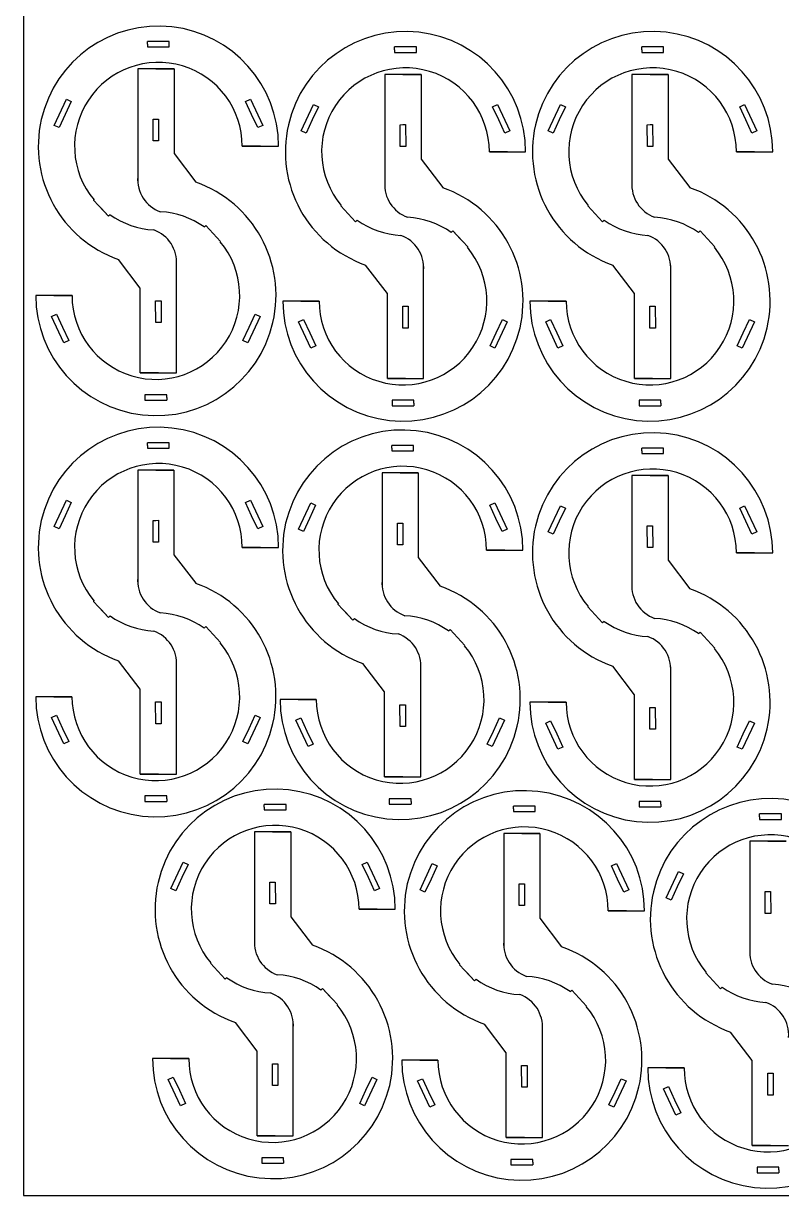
# Model space of a CAD drawing. Header units: inches. Extents: x 1422.9 to 1482.5, y 123.1 to 197.2.
# Drawn here: x 1466.46 to 1470.64, y 147.23 to 153.7 of the extents above; entities that cross this region are included whole.
import ezdxf

# ---------------------------------------------------------------- set-up
doc = ezdxf.new("R2010")
doc.units = ezdxf.units.IN
doc.header["$LTSCALE"] = 0.2
doc.header["$MEASUREMENT"] = 0
doc.layers.add('OUTLINES', color=250, linetype='Continuous')

msp = doc.modelspace()

# ---------------------------------------------------------------- linework, layer by layer
at = {"layer": 'OUTLINES'}
for p, q in [((1466.4578, 158.2325), (1466.4578, 147.2325)), ((1467.2622, 153.5967), (1467.1422, 153.5967)), ((1467.1422, 153.5817), (1467.1422, 153.5967)), ((1467.1422, 153.5817), (1467.1422, 153.5667)), ((1467.2622, 153.5667), (1467.2622, 153.5967)), ((1467.1422, 153.5667), (1467.2622, 153.5667)), ((1468.6248, 153.5665), (1468.5048, 153.5665)), ((1468.5048, 153.5515), (1468.5048, 153.5665)), ((1468.5048, 153.5515), (1468.5048, 153.5365)), ((1468.5048, 153.5365), (1468.6248, 153.5365)), ((1468.6248, 153.5365), (1468.6248, 153.5665)), ((1469.9875, 153.5665), (1469.8675, 153.5665)), ((1469.8675, 153.5515), (1469.8675, 153.5665)), ((1469.8675, 153.5515), (1469.8675, 153.5365)), ((1469.8675, 153.5365), (1469.9875, 153.5365)), ((1469.9875, 153.5365), (1469.9875, 153.5665)), ((1467.2882, 153.4459), (1467.0882, 153.4459)), ((1467.0882, 153.4459), (1467.0882, 152.8508)), ((1467.1882, 153.4459), (1467.2882, 153.4459)), ((1467.2882, 153.4459), (1467.2882, 152.9782)), ((1468.6508, 153.4156), (1468.4508, 153.4156)), ((1468.4508, 153.4156), (1468.4508, 152.8206)), ((1468.5508, 153.4156), (1468.6508, 153.4156)), ((1468.6508, 153.4156), (1468.6508, 152.948)), ((1470.0134, 153.4156), (1469.8134, 153.4156)), ((1469.8134, 153.4156), (1469.8134, 152.8206)), ((1469.9134, 153.4156), (1470.0134, 153.4156)), ((1470.0134, 153.4156), (1470.0134, 152.948)), ((1466.6269, 153.1343), (1466.6945, 153.2793)), ((1466.7217, 153.2666), (1466.6879, 153.1941)), ((1466.6945, 153.2793), (1466.7217, 153.2666)), ((1467.6827, 153.2666), (1467.7099, 153.2793)), ((1467.7165, 153.1941), (1467.6827, 153.2666)), ((1467.7099, 153.2793), (1467.7775, 153.1343)), ((1466.6879, 153.1941), (1466.654, 153.1216)), ((1467.7504, 153.1216), (1467.7165, 153.1941)), ((1467.9895, 153.1041), (1468.0572, 153.2491)), ((1468.0843, 153.2364), (1468.0505, 153.1639)), ((1468.0572, 153.2491), (1468.0843, 153.2364)), ((1469.0453, 153.2364), (1469.0725, 153.2491)), ((1469.0792, 153.1639), (1469.0453, 153.2364)), ((1469.0725, 153.2491), (1469.1402, 153.1041)), ((1469.3521, 153.1041), (1469.4198, 153.2491)), ((1469.447, 153.2364), (1469.4132, 153.1639)), ((1469.4198, 153.2491), (1469.447, 153.2364)), ((1470.408, 153.2364), (1470.4352, 153.2491)), ((1470.4418, 153.1639), (1470.408, 153.2364)), ((1470.4352, 153.2491), (1470.5028, 153.1041)), ((1466.654, 153.1216), (1466.6269, 153.1343)), ((1467.1728, 153.1683), (1467.1882, 153.1684)), ((1467.1736, 153.0483), (1467.1728, 153.1683)), ((1467.1882, 153.1684), (1467.2028, 153.1685)), ((1467.2028, 153.1685), (1467.2036, 153.0485)), ((1467.7775, 153.1343), (1467.7504, 153.1216)), ((1468.0505, 153.1639), (1468.0167, 153.0914)), ((1468.5354, 153.138), (1468.5508, 153.1381)), ((1468.5362, 153.018), (1468.5354, 153.138)), ((1468.5508, 153.1381), (1468.5654, 153.1382)), ((1468.5654, 153.1382), (1468.5662, 153.0183)), ((1469.113, 153.0914), (1469.0792, 153.1639)), ((1469.4132, 153.1639), (1469.3793, 153.0914)), ((1469.898, 153.138), (1469.9134, 153.1381)), ((1469.8989, 153.018), (1469.898, 153.138)), ((1469.9134, 153.1381), (1469.928, 153.1382)), ((1469.928, 153.1382), (1469.9289, 153.0183)), ((1470.4756, 153.0914), (1470.4418, 153.1639)), ((1468.0167, 153.0914), (1467.9895, 153.1041)), ((1469.1402, 153.1041), (1469.113, 153.0914)), ((1469.3793, 153.0914), (1469.3521, 153.1041)), ((1470.5028, 153.1041), (1470.4756, 153.0914)), ((1467.2036, 153.0485), (1467.1736, 153.0483)), ((1467.7647, 153.0192), (1467.6647, 153.0192)), ((1467.6647, 153.0192), (1467.8647, 153.0192)), ((1467.7647, 153.0192), (1467.8147, 153.0192)), ((1468.5662, 153.0183), (1468.5362, 153.018)), ((1469.9289, 153.0183), (1469.8989, 153.018)), ((1467.2882, 152.9782), (1467.4078, 152.8209)), ((1468.6508, 152.948), (1468.7704, 152.7907)), ((1469.1273, 152.989), (1469.0273, 152.989)), ((1469.0273, 152.989), (1469.2273, 152.989)), ((1469.1273, 152.989), (1469.1773, 152.989)), ((1470.0134, 152.948), (1470.1331, 152.7907)), ((1470.49, 152.989), (1470.39, 152.989)), ((1470.39, 152.989), (1470.59, 152.989)), ((1470.49, 152.989), (1470.54, 152.989)), ((1467.0882, 152.8508), (1467.0882, 152.8239)), ((1468.4508, 152.8206), (1468.4508, 152.7936)), ((1469.8134, 152.8206), (1469.8134, 152.7936)), ((1466.845, 152.721), (1466.8471, 152.7229)), ((1466.9264, 152.6329), (1466.845, 152.721)), ((1466.8857, 152.677), (1466.9264, 152.6329)), ((1468.2076, 152.6908), (1468.2097, 152.6927)), ((1468.2891, 152.6027), (1468.2076, 152.6908)), ((1469.5703, 152.6908), (1469.5723, 152.6927)), ((1469.6517, 152.6027), (1469.5703, 152.6908)), ((1466.9355, 152.6413), (1466.9264, 152.6329)), ((1468.2483, 152.6467), (1468.2891, 152.6027)), ((1468.2982, 152.6111), (1468.2891, 152.6027)), ((1469.611, 152.6467), (1469.6517, 152.6027)), ((1469.6608, 152.6111), (1469.6517, 152.6027)), ((1467.4548, 152.5738), (1467.4639, 152.5822)), ((1467.5047, 152.5382), (1467.4639, 152.5822)), ((1467.4639, 152.5822), (1467.5454, 152.4941)), ((1468.8175, 152.5435), (1468.8266, 152.552)), ((1468.8673, 152.5079), (1468.8266, 152.552)), ((1468.8266, 152.552), (1468.908, 152.4639)), ((1470.1801, 152.5435), (1470.1892, 152.552)), ((1470.2299, 152.5079), (1470.1892, 152.552)), ((1470.1892, 152.552), (1470.2707, 152.4639)), ((1467.5454, 152.4941), (1467.5433, 152.4922)), ((1468.908, 152.4639), (1468.9059, 152.4619)), ((1470.2707, 152.4639), (1470.2686, 152.4619)), ((1467.1022, 152.2369), (1466.9826, 152.3942)), ((1467.3022, 152.3643), (1467.3022, 152.3913)), ((1467.3022, 151.7692), (1467.3022, 152.3643)), ((1468.4648, 152.2067), (1468.3452, 152.3639)), ((1468.6648, 152.3341), (1468.6648, 152.361)), ((1469.8275, 152.2067), (1469.7079, 152.3639)), ((1470.0275, 152.3341), (1470.0275, 152.361)), ((1468.6648, 151.739), (1468.6648, 152.3341)), ((1470.0275, 151.739), (1470.0275, 152.3341)), ((1467.1022, 151.7692), (1467.1022, 152.2369)), ((1466.7257, 152.1959), (1466.5257, 152.1959)), ((1466.6257, 152.1959), (1466.5757, 152.1959)), ((1466.6257, 152.1959), (1466.7257, 152.1959)), ((1467.1868, 152.1666), (1467.2168, 152.1668)), ((1467.1876, 152.0466), (1467.1868, 152.1666)), ((1467.2168, 152.1668), (1467.2176, 152.0468)), ((1468.0883, 152.1656), (1467.8883, 152.1656)), ((1467.9883, 152.1656), (1467.9383, 152.1656)), ((1467.9883, 152.1656), (1468.0883, 152.1656)), ((1468.4648, 151.739), (1468.4648, 152.2067)), ((1469.4509, 152.1656), (1469.2509, 152.1656)), ((1469.3509, 152.1656), (1469.3009, 152.1656)), ((1469.3509, 152.1656), (1469.4509, 152.1656)), ((1469.8275, 151.739), (1469.8275, 152.2067)), ((1468.5494, 152.1364), (1468.5794, 152.1366)), ((1468.5503, 152.0164), (1468.5494, 152.1364)), ((1468.5794, 152.1366), (1468.5802, 152.0166)), ((1469.9121, 152.1364), (1469.9421, 152.1366)), ((1469.9129, 152.0164), (1469.9121, 152.1364)), ((1469.9421, 152.1366), (1469.9429, 152.0166)), ((1466.6128, 152.0808), (1466.64, 152.0935)), ((1466.6805, 151.9358), (1466.6128, 152.0808)), ((1466.64, 152.0935), (1466.6738, 152.021)), ((1467.2022, 152.0467), (1467.1876, 152.0466)), ((1467.2176, 152.0468), (1467.2022, 152.0467)), ((1467.7635, 152.0808), (1467.6958, 151.9358)), ((1467.7025, 152.021), (1467.7363, 152.0935)), ((1467.7363, 152.0935), (1467.7635, 152.0808)), ((1467.9755, 152.0506), (1468.0026, 152.0633)), ((1468.0431, 151.9056), (1467.9755, 152.0506)), ((1468.0026, 152.0633), (1468.0365, 151.9908)), ((1469.1261, 152.0506), (1469.0585, 151.9056)), ((1469.0651, 151.9908), (1469.099, 152.0633)), ((1469.099, 152.0633), (1469.1261, 152.0506)), ((1469.3381, 152.0506), (1469.3653, 152.0633)), ((1469.4058, 151.9056), (1469.3381, 152.0506)), ((1469.3653, 152.0633), (1469.3991, 151.9908)), ((1470.4888, 152.0506), (1470.4211, 151.9056)), ((1470.4278, 151.9908), (1470.4616, 152.0633)), ((1470.4616, 152.0633), (1470.4888, 152.0506)), ((1466.6738, 152.021), (1466.7077, 151.9485)), ((1467.6687, 151.9485), (1467.7025, 152.021)), ((1468.0365, 151.9908), (1468.0703, 151.9183)), ((1468.5648, 152.0165), (1468.5503, 152.0164)), ((1468.5802, 152.0166), (1468.5648, 152.0165)), ((1469.0313, 151.9183), (1469.0651, 151.9908)), ((1469.3991, 151.9908), (1469.4329, 151.9183)), ((1469.9275, 152.0165), (1469.9129, 152.0164)), ((1469.9429, 152.0166), (1469.9275, 152.0165)), ((1470.3939, 151.9183), (1470.4278, 151.9908)), ((1466.7077, 151.9485), (1466.6805, 151.9358)), ((1467.6958, 151.9358), (1467.6687, 151.9485)), ((1468.0703, 151.9183), (1468.0431, 151.9056)), ((1469.0585, 151.9056), (1469.0313, 151.9183)), ((1469.4329, 151.9183), (1469.4058, 151.9056)), ((1470.4211, 151.9056), (1470.3939, 151.9183)), ((1467.2022, 151.7692), (1467.1022, 151.7692)), ((1467.1022, 151.7692), (1467.3022, 151.7692)), ((1468.5648, 151.739), (1468.4648, 151.739)), ((1468.4648, 151.739), (1468.6648, 151.739)), ((1469.9275, 151.739), (1469.8275, 151.739)), ((1469.8275, 151.739), (1470.0275, 151.739)), ((1467.2482, 151.6484), (1467.1282, 151.6484)), ((1467.1282, 151.6484), (1467.1282, 151.6184)), ((1467.2482, 151.6334), (1467.2482, 151.6484)), ((1467.1282, 151.6184), (1467.2482, 151.6184)), ((1467.2482, 151.6334), (1467.2482, 151.6184)), ((1468.6108, 151.6181), (1468.4908, 151.6181)), ((1468.4908, 151.6181), (1468.4908, 151.5881)), ((1468.4908, 151.5881), (1468.6108, 151.5881)), ((1468.6108, 151.6031), (1468.6108, 151.6181)), ((1468.6108, 151.6031), (1468.6108, 151.5881)), ((1469.9734, 151.6181), (1469.8534, 151.6181)), ((1469.8534, 151.6181), (1469.8534, 151.5881)), ((1469.8534, 151.5881), (1469.9734, 151.5881)), ((1469.9734, 151.6031), (1469.9734, 151.6181)), ((1469.9734, 151.6031), (1469.9734, 151.5881)), ((1467.2622, 151.3844), (1467.1422, 151.3844)), ((1467.1422, 151.3694), (1467.1422, 151.3844)), ((1467.2622, 151.3544), (1467.2622, 151.3844)), ((1467.1422, 151.3694), (1467.1422, 151.3544)), ((1467.1422, 151.3544), (1467.2622, 151.3544)), ((1468.6097, 151.3693), (1468.4897, 151.3693)), ((1468.4897, 151.3543), (1468.4897, 151.3693)), ((1468.4897, 151.3543), (1468.4897, 151.3393)), ((1468.4897, 151.3393), (1468.6097, 151.3393)), ((1468.6097, 151.3393), (1468.6097, 151.3693)), ((1469.9875, 151.3542), (1469.8675, 151.3542)), ((1469.8675, 151.3392), (1469.8675, 151.3542)), ((1469.8675, 151.3392), (1469.8675, 151.3242)), ((1469.8675, 151.3242), (1469.9875, 151.3242)), ((1469.9875, 151.3242), (1469.9875, 151.3542)), ((1467.2881, 151.2336), (1467.0881, 151.2336)), ((1467.0881, 151.2336), (1467.0881, 150.6385)), ((1467.1881, 151.2336), (1467.2881, 151.2336)), ((1467.2881, 151.2336), (1467.2881, 150.7659)), ((1468.6356, 151.2185), (1468.4356, 151.2185)), ((1468.4356, 151.2185), (1468.4356, 150.6234)), ((1468.5356, 151.2185), (1468.6356, 151.2185)), ((1468.6356, 151.2185), (1468.6356, 150.7508)), ((1470.0134, 151.2034), (1469.8134, 151.2034)), ((1469.8134, 151.2034), (1469.8134, 150.6083)), ((1469.9134, 151.2034), (1470.0134, 151.2034)), ((1470.0134, 151.2034), (1470.0134, 150.7357)), ((1466.6268, 150.922), (1466.6945, 151.067)), ((1466.6945, 151.067), (1466.7217, 151.0543)), ((1467.6827, 151.0543), (1467.7099, 151.067)), ((1467.7099, 151.067), (1467.7775, 150.922)), ((1466.7217, 151.0543), (1466.6878, 150.9818)), ((1467.7165, 150.9818), (1467.6827, 151.0543)), ((1467.9743, 150.9069), (1468.042, 151.0519)), ((1468.0692, 151.0392), (1468.0353, 150.9667)), ((1468.042, 151.0519), (1468.0692, 151.0392)), ((1469.0302, 151.0392), (1469.0574, 151.0519)), ((1469.064, 150.9667), (1469.0302, 151.0392)), ((1469.0574, 151.0519), (1469.125, 150.9069)), ((1469.3521, 150.8918), (1469.4198, 151.0368)), ((1469.447, 151.0241), (1469.4131, 150.9516)), ((1469.4198, 151.0368), (1469.447, 151.0241)), ((1470.408, 151.0241), (1470.4351, 151.0368)), ((1470.4418, 150.9516), (1470.408, 151.0241)), ((1470.4351, 151.0368), (1470.5028, 150.8918)), ((1466.6878, 150.9818), (1466.654, 150.9093)), ((1467.1727, 150.956), (1467.1881, 150.9561)), ((1467.1735, 150.836), (1467.1727, 150.956)), ((1467.1881, 150.9561), (1467.2027, 150.9562)), ((1467.2027, 150.9562), (1467.2035, 150.8362)), ((1467.7503, 150.9093), (1467.7165, 150.9818)), ((1468.0353, 150.9667), (1468.0015, 150.8942)), ((1468.5202, 150.9409), (1468.5356, 150.941)), ((1468.521, 150.8209), (1468.5202, 150.9409)), ((1468.5356, 150.941), (1468.5502, 150.9411)), ((1468.5502, 150.9411), (1468.551, 150.8211)), ((1469.0978, 150.8942), (1469.064, 150.9667)), ((1469.4131, 150.9516), (1469.3793, 150.8791)), ((1470.4756, 150.8791), (1470.4418, 150.9516)), ((1466.654, 150.9093), (1466.6268, 150.922)), ((1467.7775, 150.922), (1467.7503, 150.9093)), ((1468.0015, 150.8942), (1467.9743, 150.9069)), ((1469.125, 150.9069), (1469.0978, 150.8942)), ((1469.3793, 150.8791), (1469.3521, 150.8918)), ((1469.898, 150.9258), (1469.9134, 150.9259)), ((1469.8988, 150.8058), (1469.898, 150.9258)), ((1469.9134, 150.9259), (1469.928, 150.926)), ((1469.928, 150.926), (1469.9288, 150.806)), ((1470.5028, 150.8918), (1470.4756, 150.8791)), ((1467.2035, 150.8362), (1467.1735, 150.836)), ((1467.7647, 150.8069), (1467.6647, 150.8069)), ((1467.6647, 150.8069), (1467.8647, 150.8069)), ((1467.7647, 150.8069), (1467.8147, 150.8069)), ((1468.551, 150.8211), (1468.521, 150.8209)), ((1469.9288, 150.806), (1469.8988, 150.8058)), ((1467.2881, 150.7659), (1467.4077, 150.6087)), ((1468.6356, 150.7508), (1468.7552, 150.5935)), ((1469.1122, 150.7918), (1469.0122, 150.7918)), ((1469.0122, 150.7918), (1469.2122, 150.7918)), ((1469.1122, 150.7918), (1469.1622, 150.7918)), ((1470.49, 150.7767), (1470.39, 150.7767)), ((1470.39, 150.7767), (1470.59, 150.7767)), ((1470.49, 150.7767), (1470.54, 150.7767)), ((1470.0134, 150.7357), (1470.133, 150.5784)), ((1467.0881, 150.6385), (1467.0881, 150.6116)), ((1468.4356, 150.6234), (1468.4356, 150.5965)), ((1469.8134, 150.6083), (1469.8134, 150.5813)), ((1466.8449, 150.5087), (1466.847, 150.5107)), ((1466.9264, 150.4206), (1466.8449, 150.5087)), ((1468.1924, 150.4936), (1468.1945, 150.4955)), ((1468.2739, 150.4055), (1468.1924, 150.4936)), ((1469.5702, 150.4785), (1469.5723, 150.4804)), ((1469.6517, 150.3904), (1469.5702, 150.4785)), ((1466.8857, 150.4647), (1466.9264, 150.4206)), ((1466.9355, 150.429), (1466.9264, 150.4206)), ((1468.2332, 150.4496), (1468.2739, 150.4055)), ((1468.283, 150.4139), (1468.2739, 150.4055)), ((1469.611, 150.4344), (1469.6517, 150.3904)), ((1467.4548, 150.3615), (1467.4639, 150.3699)), ((1467.5046, 150.3259), (1467.4639, 150.3699)), ((1467.4639, 150.3699), (1467.5454, 150.2818)), ((1468.8023, 150.3464), (1468.8114, 150.3548)), ((1468.8521, 150.3107), (1468.8114, 150.3548)), ((1468.8114, 150.3548), (1468.8929, 150.2667)), ((1469.6608, 150.3988), (1469.6517, 150.3904)), ((1470.1801, 150.3313), (1470.1892, 150.3397)), ((1470.2299, 150.2956), (1470.1892, 150.3397)), ((1470.1892, 150.3397), (1470.2706, 150.2516)), ((1467.5454, 150.2818), (1467.5433, 150.2799)), ((1468.8929, 150.2667), (1468.8908, 150.2648)), ((1470.2706, 150.2516), (1470.2686, 150.2496)), ((1467.1022, 150.0246), (1466.9826, 150.1819)), ((1467.3022, 150.152), (1467.3022, 150.179)), ((1468.4497, 150.0095), (1468.3301, 150.1668)), ((1468.6497, 150.1369), (1468.6497, 150.1639)), ((1467.3022, 149.5569), (1467.3022, 150.152)), ((1468.6497, 149.5418), (1468.6497, 150.1369)), ((1469.8275, 149.9944), (1469.7078, 150.1516)), ((1470.0275, 150.1218), (1470.0275, 150.1487)), ((1470.0275, 149.5267), (1470.0275, 150.1218)), ((1466.7256, 149.9836), (1466.5256, 149.9836)), ((1466.6256, 149.9836), (1466.5756, 149.9836)), ((1466.6256, 149.9836), (1466.7256, 149.9836)), ((1467.1022, 149.5569), (1467.1022, 150.0246)), ((1468.0731, 149.9685), (1467.8731, 149.9685)), ((1467.9731, 149.9685), (1467.9231, 149.9685)), ((1467.9731, 149.9685), (1468.0731, 149.9685)), ((1468.4497, 149.5418), (1468.4497, 150.0095)), ((1469.8275, 149.5267), (1469.8275, 149.9944)), ((1467.1868, 149.9543), (1467.2168, 149.9545)), ((1467.1876, 149.8343), (1467.1868, 149.9543)), ((1467.2168, 149.9545), (1467.2176, 149.8345)), ((1468.5343, 149.9392), (1468.5643, 149.9394)), ((1468.5351, 149.8192), (1468.5343, 149.9392)), ((1468.5643, 149.9394), (1468.5651, 149.8194)), ((1469.4509, 149.9534), (1469.2509, 149.9534)), ((1469.3509, 149.9534), (1469.3009, 149.9534)), ((1469.3509, 149.9534), (1469.4509, 149.9534)), ((1469.912, 149.9241), (1469.942, 149.9243)), ((1469.9129, 149.8041), (1469.912, 149.9241)), ((1469.942, 149.9243), (1469.9429, 149.8043)), ((1466.6128, 149.8685), (1466.64, 149.8812)), ((1466.6804, 149.7235), (1466.6128, 149.8685)), ((1466.64, 149.8812), (1466.6738, 149.8087)), ((1467.2022, 149.8344), (1467.1876, 149.8343)), ((1467.2176, 149.8345), (1467.2022, 149.8344)), ((1467.7635, 149.8685), (1467.6958, 149.7235)), ((1467.7025, 149.8087), (1467.7363, 149.8812)), ((1467.7363, 149.8812), (1467.7635, 149.8685)), ((1467.9603, 149.8534), (1467.9875, 149.8661)), ((1468.0279, 149.7084), (1467.9603, 149.8534)), ((1467.9875, 149.8661), (1468.0213, 149.7936)), ((1469.111, 149.8534), (1469.0433, 149.7084)), ((1469.05, 149.7936), (1469.0838, 149.8661)), ((1469.0838, 149.8661), (1469.111, 149.8534)), ((1469.3381, 149.8383), (1469.3653, 149.851)), ((1469.4057, 149.6933), (1469.3381, 149.8383)), ((1469.3653, 149.851), (1469.3991, 149.7785)), ((1470.4888, 149.8383), (1470.4211, 149.6933)), ((1470.4277, 149.7785), (1470.4616, 149.851)), ((1470.4616, 149.851), (1470.4888, 149.8383)), ((1466.6738, 149.8087), (1466.7076, 149.7362)), ((1467.6686, 149.7362), (1467.7025, 149.8087)), ((1468.0213, 149.7936), (1468.0551, 149.7211)), ((1468.5497, 149.8193), (1468.5351, 149.8192)), ((1468.5651, 149.8194), (1468.5497, 149.8193)), ((1469.0161, 149.7211), (1469.05, 149.7936)), ((1469.3991, 149.7785), (1469.4329, 149.706)), ((1469.9275, 149.8042), (1469.9129, 149.8041)), ((1469.9429, 149.8043), (1469.9275, 149.8042)), ((1470.3939, 149.706), (1470.4277, 149.7785)), ((1466.7076, 149.7362), (1466.6804, 149.7235)), ((1467.6958, 149.7235), (1467.6686, 149.7362)), ((1468.0551, 149.7211), (1468.0279, 149.7084)), ((1469.0433, 149.7084), (1469.0161, 149.7211)), ((1469.4329, 149.706), (1469.4057, 149.6933)), ((1470.4211, 149.6933), (1470.3939, 149.706)), ((1467.2022, 149.5569), (1467.1022, 149.5569)), ((1467.1022, 149.5569), (1467.3022, 149.5569)), ((1468.5497, 149.5418), (1468.4497, 149.5418)), ((1468.4497, 149.5418), (1468.6497, 149.5418)), ((1469.9275, 149.5267), (1469.8275, 149.5267)), ((1469.8275, 149.5267), (1470.0275, 149.5267)), ((1467.2481, 149.4361), (1467.1281, 149.4361)), ((1467.1281, 149.4361), (1467.1281, 149.4061)), ((1467.1281, 149.4061), (1467.2481, 149.4061)), ((1467.2481, 149.4211), (1467.2481, 149.4361)), ((1467.2481, 149.4211), (1467.2481, 149.4061)), ((1467.9061, 149.3889), (1467.7861, 149.3889)), ((1467.7861, 149.3739), (1467.7861, 149.3889)), ((1467.9061, 149.3589), (1467.9061, 149.3889)), ((1468.5956, 149.421), (1468.4756, 149.421)), ((1468.4756, 149.421), (1468.4756, 149.391)), ((1468.4756, 149.391), (1468.5956, 149.391)), ((1468.5956, 149.406), (1468.5956, 149.421)), ((1468.5956, 149.406), (1468.5956, 149.391)), ((1469.2806, 149.3803), (1469.1606, 149.3803)), ((1469.1606, 149.3653), (1469.1606, 149.3803)), ((1469.2806, 149.3503), (1469.2806, 149.3803)), ((1469.9734, 149.4059), (1469.8534, 149.4059)), ((1469.8534, 149.4059), (1469.8534, 149.3759)), ((1469.9734, 149.3909), (1469.9734, 149.4059)), ((1469.9734, 149.3909), (1469.9734, 149.3759)), ((1467.7861, 149.3739), (1467.7861, 149.3589)), ((1467.7861, 149.3589), (1467.9061, 149.3589)), ((1469.1606, 149.3653), (1469.1606, 149.3503)), ((1469.1606, 149.3503), (1469.2806, 149.3503)), ((1469.8534, 149.3759), (1469.9734, 149.3759)), ((1470.6377, 149.3368), (1470.5177, 149.3368)), ((1470.5177, 149.3218), (1470.5177, 149.3368)), ((1470.5177, 149.3218), (1470.5177, 149.3068)), ((1470.6377, 149.3068), (1470.6377, 149.3368)), ((1470.5177, 149.3068), (1470.6377, 149.3068)), ((1467.932, 149.2381), (1467.732, 149.2381)), ((1467.732, 149.2381), (1467.732, 148.643)), ((1467.832, 149.2381), (1467.932, 149.2381)), ((1467.932, 149.2381), (1467.932, 148.7704)), ((1469.3065, 149.2294), (1469.1065, 149.2294)), ((1469.1065, 149.2294), (1469.1065, 148.6343)), ((1469.2065, 149.2294), (1469.3065, 149.2294)), ((1469.3065, 149.2294), (1469.3065, 148.7617)), ((1470.6637, 149.186), (1470.4637, 149.186)), ((1470.4637, 149.186), (1470.4637, 148.5909)), ((1470.5637, 149.186), (1470.6637, 149.186)), ((1467.2707, 148.9265), (1467.3384, 149.0715)), ((1467.3656, 149.0588), (1467.3317, 148.9863)), ((1467.3384, 149.0715), (1467.3656, 149.0588)), ((1468.3266, 149.0588), (1468.3537, 149.0715)), ((1468.3604, 148.9863), (1468.3266, 149.0588)), ((1468.3537, 149.0715), (1468.4214, 148.9265)), ((1468.6452, 148.9178), (1468.7129, 149.0628)), ((1468.7129, 149.0628), (1468.7401, 149.0501)), ((1469.7011, 149.0501), (1469.7283, 149.0628)), ((1469.7283, 149.0628), (1469.7959, 148.9178)), ((1468.7401, 149.0501), (1468.7062, 148.9776)), ((1469.7349, 148.9776), (1469.7011, 149.0501)), ((1470.0024, 148.8744), (1470.07, 149.0194)), ((1470.0972, 149.0067), (1470.0634, 148.9342)), ((1470.07, 149.0194), (1470.0972, 149.0067)), ((1467.3317, 148.9863), (1467.2979, 148.9138)), ((1467.8166, 148.9605), (1467.832, 148.9606)), ((1467.8174, 148.8405), (1467.8166, 148.9605)), ((1467.832, 148.9606), (1467.8466, 148.9607)), ((1467.8466, 148.9607), (1467.8474, 148.8407)), ((1468.3942, 148.9138), (1468.3604, 148.9863)), ((1468.7062, 148.9776), (1468.6724, 148.9052)), ((1469.1911, 148.9518), (1469.2065, 148.9519)), ((1469.1919, 148.8318), (1469.1911, 148.9518)), ((1469.2065, 148.9519), (1469.2211, 148.952)), ((1469.2211, 148.952), (1469.2219, 148.832)), ((1469.7687, 148.9052), (1469.7349, 148.9776)), ((1470.0634, 148.9342), (1470.0295, 148.8617)), ((1467.2979, 148.9138), (1467.2707, 148.9265)), ((1468.4214, 148.9265), (1468.3942, 148.9138)), ((1468.6724, 148.9052), (1468.6452, 148.9178)), ((1469.7959, 148.9178), (1469.7687, 148.9052)), ((1470.0295, 148.8617), (1470.0024, 148.8744)), ((1470.5483, 148.9084), (1470.5637, 148.9085)), ((1470.5491, 148.7884), (1470.5483, 148.9084)), ((1470.5637, 148.9085), (1470.5782, 148.9086)), ((1470.5782, 148.9086), (1470.5791, 148.7886)), ((1467.8474, 148.8407), (1467.8174, 148.8405)), ((1468.4086, 148.8114), (1468.3086, 148.8114)), ((1468.3086, 148.8114), (1468.5086, 148.8114)), ((1468.4086, 148.8114), (1468.4586, 148.8114)), ((1469.2219, 148.832), (1469.1919, 148.8318)), ((1469.7831, 148.8028), (1469.6831, 148.8028)), ((1469.6831, 148.8028), (1469.8831, 148.8028)), ((1469.7831, 148.8028), (1469.8331, 148.8028)), ((1467.932, 148.7704), (1468.0516, 148.6132)), ((1469.3065, 148.7617), (1469.4261, 148.6045)), ((1470.5791, 148.7886), (1470.5491, 148.7884)), ((1467.732, 148.643), (1467.732, 148.6161)), ((1469.1065, 148.6343), (1469.1065, 148.6074)), ((1470.4637, 148.5909), (1470.4637, 148.5639)), ((1467.4888, 148.5132), (1467.4909, 148.5152)), ((1467.5703, 148.4251), (1467.4888, 148.5132)), ((1468.8633, 148.5046), (1468.8654, 148.5065)), ((1468.9448, 148.4164), (1468.8633, 148.5046)), ((1467.5296, 148.4692), (1467.5703, 148.4251)), ((1467.5794, 148.4336), (1467.5703, 148.4251)), ((1468.9041, 148.4605), (1468.9448, 148.4164)), ((1468.9539, 148.4249), (1468.9448, 148.4164)), ((1470.2205, 148.4611), (1470.2226, 148.463)), ((1470.3019, 148.373), (1470.2205, 148.4611)), ((1470.2612, 148.417), (1470.3019, 148.373)), ((1468.0987, 148.366), (1468.1078, 148.3744)), ((1468.1485, 148.3304), (1468.1078, 148.3744)), ((1468.1078, 148.3744), (1468.1892, 148.2863)), ((1469.4732, 148.3573), (1469.4823, 148.3657)), ((1469.523, 148.3217), (1469.4823, 148.3657)), ((1469.4823, 148.3657), (1469.5638, 148.2776)), ((1470.311, 148.3814), (1470.3019, 148.373)), ((1468.1892, 148.2863), (1468.1872, 148.2844)), ((1469.5638, 148.2776), (1469.5617, 148.2757)), ((1467.7461, 148.0291), (1467.6265, 148.1864)), ((1467.9461, 148.1565), (1467.9461, 148.1835)), ((1467.9461, 147.5614), (1467.9461, 148.1565)), ((1469.1206, 148.0204), (1469.001, 148.1777)), ((1469.3206, 148.1478), (1469.3206, 148.1748)), ((1469.3206, 147.5528), (1469.3206, 148.1478)), ((1470.4777, 147.977), (1470.3581, 148.1343)), ((1467.7461, 147.5614), (1467.7461, 148.0291)), ((1467.3695, 147.9881), (1467.1695, 147.9881)), ((1467.2695, 147.9881), (1467.2195, 147.9881)), ((1467.2695, 147.9881), (1467.3695, 147.9881)), ((1467.8307, 147.9588), (1467.8606, 147.959)), ((1467.8315, 147.8388), (1467.8307, 147.9588)), ((1467.8606, 147.959), (1467.8615, 147.839)), ((1468.744, 147.9794), (1468.544, 147.9794)), ((1468.644, 147.9794), (1468.594, 147.9794)), ((1468.644, 147.9794), (1468.744, 147.9794)), ((1469.1206, 147.5528), (1469.1206, 148.0204)), ((1470.4777, 147.5093), (1470.4777, 147.977)), ((1469.2052, 147.9502), (1469.2352, 147.9504)), ((1469.206, 147.8302), (1469.2052, 147.9502)), ((1469.2352, 147.9504), (1469.236, 147.8304)), ((1470.1012, 147.936), (1469.9012, 147.936)), ((1470.0012, 147.936), (1469.9512, 147.936)), ((1470.0012, 147.936), (1470.1012, 147.936)), ((1470.5623, 147.9067), (1470.5923, 147.9069)), ((1470.5631, 147.7867), (1470.5623, 147.9067)), ((1470.5923, 147.9069), (1470.5931, 147.7869)), ((1467.2567, 147.873), (1467.2839, 147.8857)), ((1467.3243, 147.728), (1467.2567, 147.873)), ((1467.2839, 147.8857), (1467.3177, 147.8132)), ((1467.8461, 147.8389), (1467.8315, 147.8388)), ((1467.8615, 147.839), (1467.8461, 147.8389)), ((1468.4074, 147.873), (1468.3397, 147.728)), ((1468.3463, 147.8132), (1468.3802, 147.8857)), ((1468.3802, 147.8857), (1468.4074, 147.873)), ((1468.6312, 147.8643), (1468.6584, 147.877)), ((1468.6988, 147.7194), (1468.6312, 147.8643)), ((1468.6584, 147.877), (1468.6922, 147.8045)), ((1469.2206, 147.8303), (1469.206, 147.8302)), ((1469.236, 147.8304), (1469.2206, 147.8303)), ((1469.7819, 147.8643), (1469.7142, 147.7194)), ((1469.7209, 147.8045), (1469.7547, 147.877)), ((1469.7547, 147.877), (1469.7819, 147.8643)), ((1469.9883, 147.8209), (1470.0155, 147.8336)), ((1470.0155, 147.8336), (1470.0493, 147.7611)), ((1467.3177, 147.8132), (1467.3515, 147.7407)), ((1468.3125, 147.7407), (1468.3463, 147.8132)), ((1468.6922, 147.8045), (1468.726, 147.732)), ((1469.687, 147.732), (1469.7209, 147.8045)), ((1470.056, 147.6759), (1469.9883, 147.8209)), ((1470.5777, 147.7868), (1470.5631, 147.7867)), ((1470.5931, 147.7869), (1470.5777, 147.7868)), ((1467.3515, 147.7407), (1467.3243, 147.728)), ((1468.3397, 147.728), (1468.3125, 147.7407)), ((1468.726, 147.732), (1468.6988, 147.7194)), ((1469.7142, 147.7194), (1469.687, 147.732)), ((1470.0493, 147.7611), (1470.0832, 147.6886)), ((1470.0832, 147.6886), (1470.056, 147.6759)), ((1467.8461, 147.5614), (1467.7461, 147.5614)), ((1467.7461, 147.5614), (1467.9461, 147.5614)), ((1469.2206, 147.5528), (1469.1206, 147.5528)), ((1469.1206, 147.5528), (1469.3206, 147.5528)), ((1470.5777, 147.5093), (1470.4777, 147.5093)), ((1470.4777, 147.5093), (1470.6777, 147.5093)), ((1467.892, 147.4406), (1467.772, 147.4406)), ((1467.772, 147.4406), (1467.772, 147.4106)), ((1467.892, 147.4256), (1467.892, 147.4406)), ((1467.772, 147.4106), (1467.892, 147.4106)), ((1467.892, 147.4256), (1467.892, 147.4106)), ((1469.2665, 147.4319), (1469.1465, 147.4319)), ((1469.1465, 147.4319), (1469.1465, 147.4019)), ((1469.1465, 147.4019), (1469.2665, 147.4019)), ((1469.2665, 147.4169), (1469.2665, 147.4319)), ((1469.2665, 147.4169), (1469.2665, 147.4019)), ((1470.6237, 147.3885), (1470.5037, 147.3885)), ((1470.5037, 147.3885), (1470.5037, 147.3585)), ((1470.6237, 147.3735), (1470.6237, 147.3885)), ((1470.5037, 147.3585), (1470.6237, 147.3585)), ((1470.6237, 147.3735), (1470.6237, 147.3585)), ((1466.4578, 147.2325), (1480.4578, 147.2325))]:
    msp.add_line(p, q, dxfattribs=at)
for centre, radius, start, end in [((1467.2022, 153.0192), 0.6625, 0, 250.64154), ((1468.5648, 152.989), 0.6625, 0, 250.64154), ((1469.9275, 152.989), 0.6625, 0, 250.64154), ((1467.2022, 153.0192), 0.4625, 0, 219.83621), ((1468.5648, 152.989), 0.4625, 0, 219.83621), ((1469.9275, 152.989), 0.4625, 0, 219.83621), ((1467.1882, 152.1959), 0.6625, 180, 70.64154), ((1467.2788, 152.8373), 0.1911, 175.95712, 250.0574), ((1468.6414, 152.8071), 0.1911, 175.95712, 250.0574), ((1470.0041, 152.8071), 0.1911, 175.95712, 250.0574), ((1468.5508, 152.1656), 0.6625, 180, 70.64154), ((1469.9134, 152.1656), 0.6625, 180, 70.64154), ((1467.2022, 153.0192), 0.4625, 234.79176, 266.84663), ((1467.1882, 152.1959), 0.4625, 54.79176, 86.84663), ((1468.5648, 152.989), 0.4625, 234.79176, 266.84663), ((1468.5508, 152.1656), 0.4625, 54.79176, 86.84663), ((1469.9275, 152.989), 0.4625, 234.79176, 266.84663), ((1469.9134, 152.1656), 0.4625, 54.79176, 86.84663), ((1467.1116, 152.3778), 0.1911, 355.95712, 70.0574), ((1467.1882, 152.1959), 0.4625, 180, 39.83621), ((1468.4742, 152.3475), 0.1911, 355.95712, 70.0574), ((1469.8369, 152.3475), 0.1911, 355.95712, 70.0574), ((1468.5508, 152.1656), 0.4625, 180, 39.83621), ((1469.9134, 152.1656), 0.4625, 180, 39.83621), ((1467.2022, 150.8069), 0.6625, 0, 250.64154), ((1468.5497, 150.7918), 0.6625, 0, 250.64154), ((1469.9275, 150.7767), 0.6625, 0, 250.64154), ((1467.2022, 150.8069), 0.4625, 0, 219.83621), ((1468.5497, 150.7918), 0.4625, 0, 219.83621), ((1469.9275, 150.7767), 0.4625, 0, 219.83621), ((1467.1881, 149.9836), 0.6625, 180, 70.64154), ((1467.2787, 150.625), 0.1911, 175.95712, 250.0574), ((1468.6263, 150.6099), 0.1911, 175.95712, 250.0574), ((1470.004, 150.5948), 0.1911, 175.95712, 250.0574), ((1468.5356, 149.9685), 0.6625, 180, 70.64154), ((1469.9134, 149.9534), 0.6625, 180, 70.64154), ((1467.2022, 150.8069), 0.4625, 234.79176, 266.84663), ((1467.1881, 149.9836), 0.4625, 54.79176, 86.84663), ((1468.5497, 150.7918), 0.4625, 234.79176, 266.84663), ((1468.5356, 149.9685), 0.4625, 54.79176, 86.84663), ((1469.9134, 149.9534), 0.4625, 54.79176, 86.84663), ((1469.9275, 150.7767), 0.4625, 234.79176, 266.84663), ((1467.1115, 150.1655), 0.1911, 355.95712, 70.0574), ((1468.4591, 150.1504), 0.1911, 355.95712, 70.0574), ((1469.8368, 150.1353), 0.1911, 355.95712, 70.0574), ((1467.1881, 149.9836), 0.4625, 180, 39.83621), ((1468.5356, 149.9685), 0.4625, 180, 39.83621), ((1469.9134, 149.9534), 0.4625, 180, 39.83621), ((1467.8461, 148.8114), 0.6625, 0, 250.64154), ((1469.2206, 148.8028), 0.6625, 0, 250.64154), ((1470.5777, 148.7593), 0.6625, 0, 250.64154), ((1467.8461, 148.8114), 0.4625, 0, 219.83621), ((1469.2206, 148.8028), 0.4625, 0, 219.83621), ((1470.5777, 148.7593), 0.4625, 0, 219.83621), ((1467.832, 147.9881), 0.6625, 180, 70.64154), ((1467.9226, 148.6296), 0.1911, 175.95712, 250.0574), ((1469.2065, 147.9794), 0.6625, 180, 70.64154), ((1469.2972, 148.6209), 0.1911, 175.95712, 250.0574), ((1470.5637, 147.936), 0.6625, 180, 70.64154), ((1470.6543, 148.5774), 0.1911, 175.95712, 250.0574), ((1467.8461, 148.8114), 0.4625, 234.79176, 266.84663), ((1467.832, 147.9881), 0.4625, 54.79176, 86.84663), ((1469.2206, 148.8028), 0.4625, 234.79176, 266.84663), ((1469.2065, 147.9794), 0.4625, 54.79176, 86.84663), ((1467.7554, 148.17), 0.1911, 355.95712, 70.0574), ((1470.5777, 148.7593), 0.4625, 234.79176, 266.84663), ((1470.5637, 147.936), 0.4625, 54.79176, 86.84663), ((1467.832, 147.9881), 0.4625, 180, 39.83621), ((1469.13, 148.1613), 0.1911, 355.95712, 70.0574), ((1470.4871, 148.1179), 0.1911, 355.95712, 70.0574), ((1469.2065, 147.9794), 0.4625, 180, 39.83621), ((1470.5637, 147.936), 0.4625, 180, 39.83621)]:
    msp.add_arc(centre, radius, start, end, dxfattribs=at)

doc.saveas('drawing.dxf')
